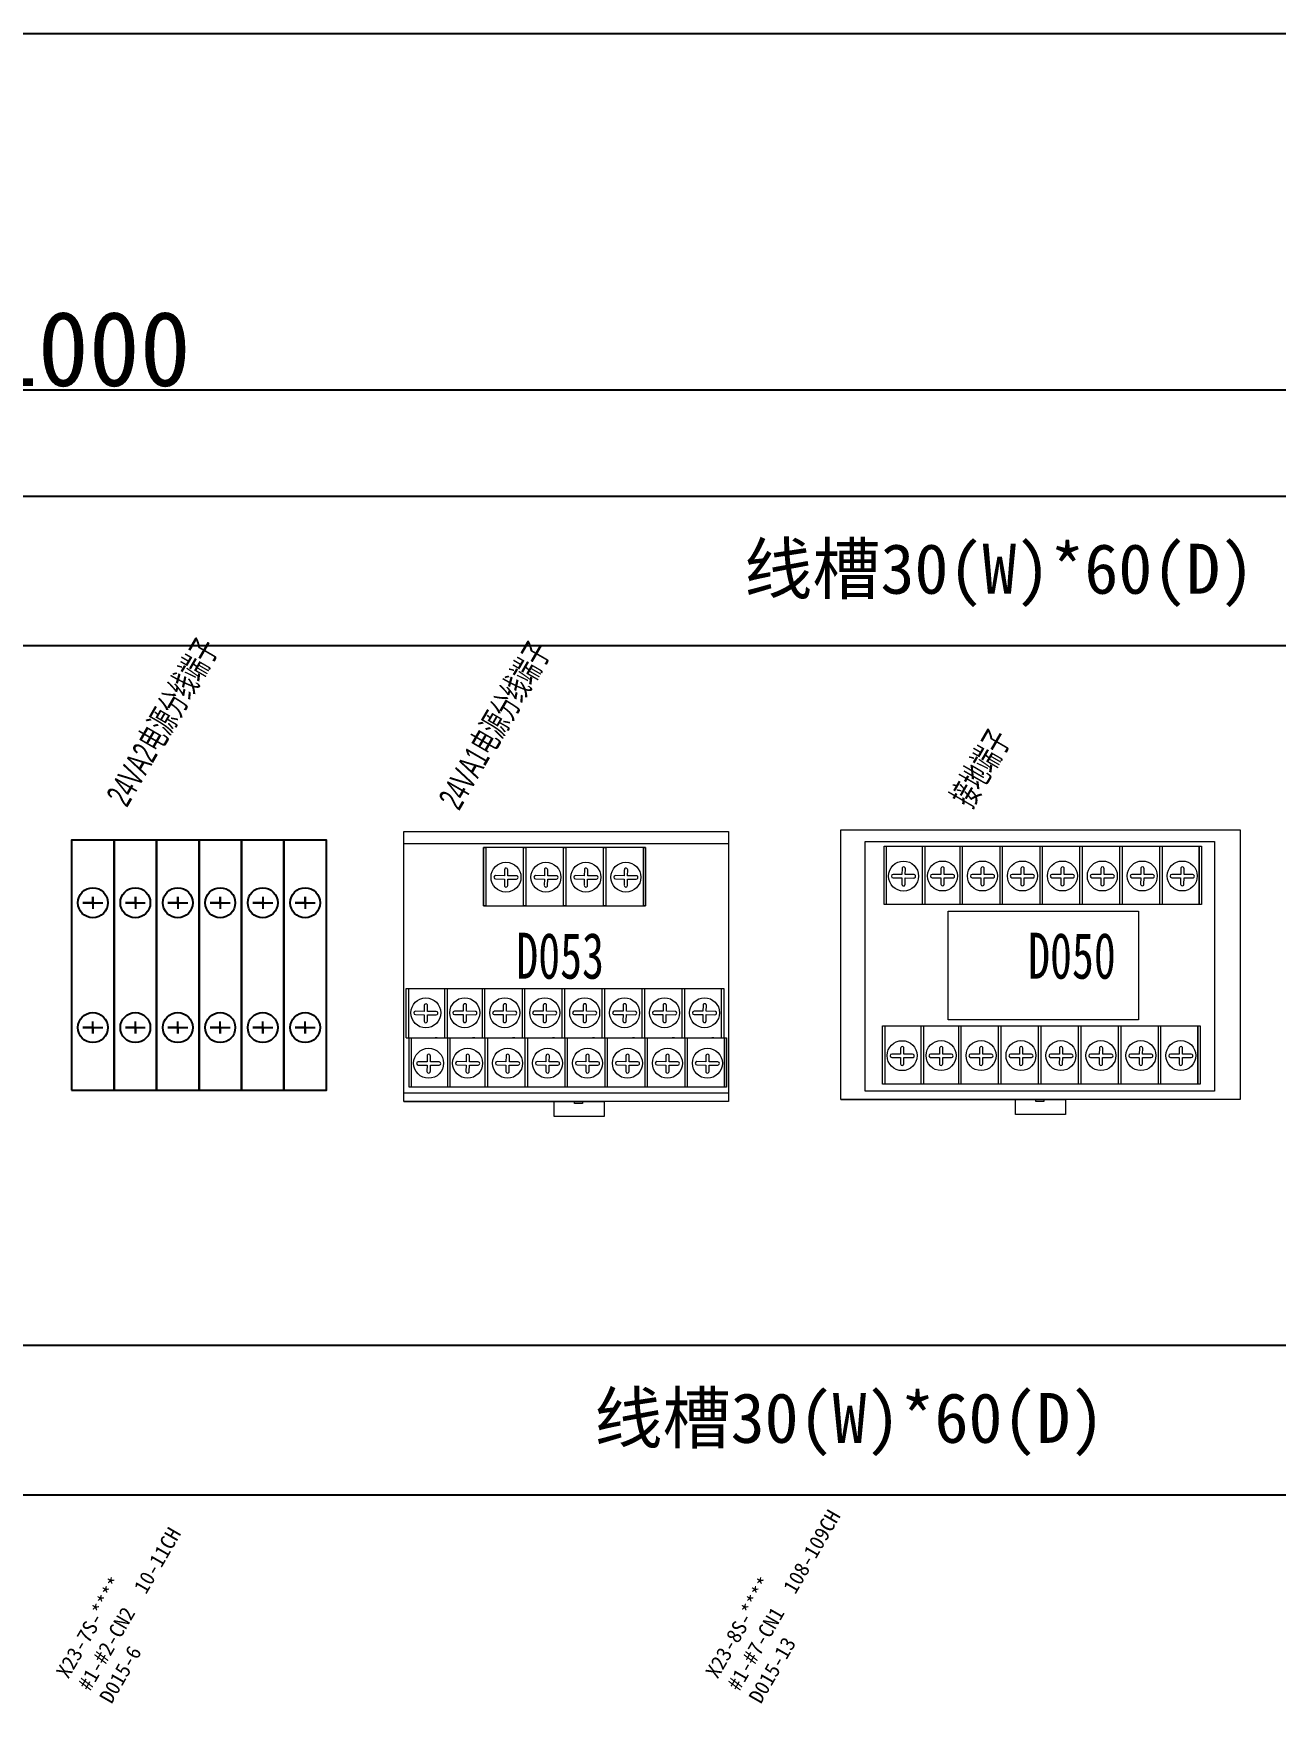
# Model space of a CAD drawing. Header units: millimetres. Extents: x 336 to 12810, y -1577 to 4105.
# Drawn here: x 9755.1 to 10003.7, y 1613.6 to 1948.2 of the extents above; entities that cross this region are included whole.
import ezdxf

# ---------------------------------------------------------------- set-up
doc = ezdxf.new("R2010")
doc.units = ezdxf.units.MM
doc.layers.add('TEXT', color=2, linetype='Continuous')
doc.styles.add('ST', font='', dxfattribs={"width": 0.8, "height": 300})
doc.styles.get("Standard").update_dxf_attribs({"font": ''})
doc.styles.add('样式 8', font='arial.ttf', dxfattribs={"width": 0.6, "height": 2.5})
doc.styles.get('ST').set_extended_font_data('SimSun')
doc.styles.get('Standard').set_extended_font_data('SimSun')
doc.dimstyles.new('ISO-25', dxfattribs={"dimtxt": 2.5, "dimasz": 2.5, "dimexe": 1.25, "dimexo": 0.625, "dimtad": 1, "dimtxsty": 'Standard', "dimcen": 2.5, "dimadec": 0, "dimazin": 0, "dimtfac": 1, "dimtmove": 0, "dimatfit": 3, "dimfxl": 1, "dimarcsym": 0})

# ---------------------------------------------------------------- blocks, each defined once
blk = doc.blocks.new('*D894')
at = {"color": 0, "lineweight": -2}
for p, q in [((9266.14, 1856.17), (9266.14, 1878.07)), ((10266.14, 1856.17), (10266.14, 1878.07)), ((9268.64, 1876.82), (10263.64, 1876.82))]:
    blk.add_line(p, q, dxfattribs=at)
at = {"color": 0}
for points in [[(9268.64, 1877.23), (9268.64, 1876.4), (9266.14, 1876.82)], [(10263.64, 1876.4), (10263.64, 1877.23), (10266.14, 1876.82)]]:
    blk.add_solid(points, dxfattribs=at)
at = {"layer": 'Defpoints', "color": 0}
for p in [(10266.14, 1876.82), (9266.14, 1855.54), (10266.14, 1855.54)]:
    blk.add_point(p, dxfattribs=at)
at = {"color": 0, "insert": (9766.14, 1884.94), "char_height": 2.5, "attachment_point": 5}
blk.add_mtext('{\\H6x;1000}', dxfattribs=at)

msp = doc.modelspace()

# ---------------------------------------------------------------- linework, layer by layer
for p, q in [((10236.141, 1825.542), (9296.141, 1825.542)), ((9766.96, 1775.308), (9766.96, 1772.908)), ((9766.96, 1774.108), (9766.96, 1775.308)), ((9775.46, 1775.308), (9775.46, 1772.908)), ((9775.46, 1774.108), (9775.46, 1775.308)), ((9783.96, 1775.308), (9783.96, 1772.908)), ((9783.96, 1774.108), (9783.96, 1775.308)), ((9792.46, 1775.308), (9792.46, 1772.908)), ((9792.46, 1774.108), (9792.46, 1775.308)), ((9800.96, 1775.308), (9800.96, 1772.908)), ((9809.46, 1775.308), (9809.46, 1772.908)), ((9809.46, 1774.108), (9809.46, 1775.308)), ((9296.141, 1685.542), (10236.141, 1685.542)), ((9296.141, 1655.542), (10236.141, 1655.542))]:
    msp.add_line(p, q)
at = {"color": 0}
for p, q in [((9764.96, 1774.108), (9768.96, 1774.108)), ((9766.96, 1774.108), (9764.96, 1774.108)), ((9773.46, 1774.108), (9777.46, 1774.108)), ((9775.46, 1774.108), (9773.46, 1774.108)), ((9781.96, 1774.108), (9785.96, 1774.108)), ((9783.96, 1774.108), (9781.96, 1774.108)), ((9790.46, 1774.108), (9794.46, 1774.108)), ((9792.46, 1774.108), (9790.46, 1774.108)), ((9798.96, 1774.108), (9802.96, 1774.108)), ((9800.96, 1774.108), (9798.96, 1774.108)), ((9807.46, 1774.108), (9811.46, 1774.108)), ((9809.46, 1774.108), (9807.46, 1774.108)), ((9766.96, 1747.907), (9766.96, 1750.307)), ((9775.46, 1747.907), (9775.46, 1750.307)), ((9783.96, 1747.907), (9783.96, 1750.307)), ((9792.46, 1747.907), (9792.46, 1750.307)), ((9800.96, 1747.907), (9800.96, 1750.307)), ((9809.46, 1747.907), (9809.46, 1750.307)), ((9766.96, 1749.107), (9764.96, 1749.107)), ((9764.96, 1749.107), (9768.96, 1749.107)), ((9766.96, 1749.107), (9766.96, 1747.907)), ((9773.46, 1749.107), (9777.46, 1749.107)), ((9775.46, 1749.107), (9773.46, 1749.107)), ((9775.46, 1749.107), (9775.46, 1747.907)), ((9781.96, 1749.107), (9785.96, 1749.107)), ((9783.96, 1749.107), (9781.96, 1749.107)), ((9783.96, 1749.107), (9783.96, 1747.907)), ((9790.46, 1749.107), (9794.46, 1749.107)), ((9792.46, 1749.107), (9790.46, 1749.107)), ((9792.46, 1749.107), (9792.46, 1747.907)), ((9798.96, 1749.107), (9802.96, 1749.107)), ((9800.96, 1749.107), (9798.96, 1749.107)), ((9800.96, 1749.107), (9800.96, 1747.907)), ((9807.46, 1749.107), (9811.46, 1749.107)), ((9809.46, 1749.107), (9807.46, 1749.107)), ((9809.46, 1749.107), (9809.46, 1747.907))]:
    msp.add_line(p, q, dxfattribs=at)
at = {"lineweight": 0}
for p, q in [((9829.208, 1734.346), (9864.312, 1734.346)), ((9869.312, 1734.346), (9859.312, 1734.346)), ((9864.312, 1734.346), (9869.312, 1734.346)), ((9916.676, 1734.727), (9956.676, 1734.727)), ((9961.676, 1734.727), (9951.676, 1734.727)), ((9956.676, 1734.727), (9961.676, 1734.727))]:
    msp.add_line(p, q, dxfattribs=at)
at = {"color": 1}
msp.add_lwpolyline([(9163.416, 1948.152), (10343.039, 1948.152), (10343.039, 1252.413), (9163.416, 1252.413)], close=True, dxfattribs=at)
msp.add_lwpolyline([(9266.141, 1855.542), (10266.141, 1855.542), (10266.141, 1365.542), (9266.141, 1365.542)], close=True)
at = {"lineweight": 0}
for points in [[(9829.208, 1788.346), (9894.208, 1788.346), (9894.208, 1734.346), (9829.208, 1734.346)], [(9916.676, 1788.727), (9996.676, 1788.727), (9996.676, 1734.727), (9916.676, 1734.727)], [(9829.208, 1785.961), (9894.208, 1785.961), (9894.208, 1735.991), (9829.208, 1735.991)], [(9845.193, 1785.188), (9845.631, 1785.188), (9845.631, 1773.517), (9845.193, 1773.517)], [(9845.193, 1773.517), (9877.631, 1773.517), (9877.631, 1785.188), (9845.193, 1785.188)], [(9853.193, 1785.188), (9853.631, 1785.188), (9853.631, 1773.517), (9853.193, 1773.517)], [(9861.193, 1785.188), (9861.631, 1785.188), (9861.631, 1773.517), (9861.193, 1773.517)], [(9869.193, 1785.188), (9869.631, 1785.188), (9869.631, 1773.517), (9869.193, 1773.517)], [(9869.193, 1785.188), (9869.631, 1785.188), (9869.631, 1773.517), (9869.193, 1773.517)], [(9877.193, 1785.188), (9877.631, 1785.188), (9877.631, 1773.517), (9877.193, 1773.517)], [(9921.572, 1786.342), (9991.539, 1786.342), (9991.539, 1736.373), (9921.572, 1736.373)], [(9925.353, 1785.426), (9988.479, 1785.426), (9988.479, 1773.754), (9925.353, 1773.754)], [(9925.353, 1785.426), (9925.791, 1785.426), (9925.791, 1773.754), (9925.353, 1773.754)], [(9933.08, 1785.426), (9933.518, 1785.426), (9933.518, 1773.754), (9933.08, 1773.754)], [(9940.585, 1785.426), (9941.023, 1785.426), (9941.023, 1773.754), (9940.585, 1773.754)], [(9948.585, 1785.426), (9949.023, 1785.426), (9949.023, 1773.754), (9948.585, 1773.754)], [(9956.585, 1785.426), (9957.023, 1785.426), (9957.023, 1773.754), (9956.585, 1773.754)], [(9964.585, 1785.426), (9965.023, 1785.426), (9965.023, 1773.754), (9964.585, 1773.754)], [(9972.585, 1785.426), (9973.023, 1785.426), (9973.023, 1773.754), (9972.585, 1773.754)], [(9980.585, 1785.426), (9981.023, 1785.426), (9981.023, 1773.754), (9980.585, 1773.754)], [(9988.479, 1785.426), (9988.917, 1785.426), (9988.917, 1773.754), (9988.479, 1773.754)], [(9976.3, 1750.678), (9938.19, 1750.678), (9938.19, 1772.435), (9976.3, 1772.435)], [(9925.066, 1749.472), (9988.193, 1749.472), (9988.193, 1737.8), (9925.066, 1737.8)], [(9925.066, 1749.472), (9925.504, 1749.472), (9925.504, 1737.8), (9925.066, 1737.8)], [(9932.794, 1749.472), (9933.232, 1749.472), (9933.232, 1737.8), (9932.794, 1737.8)], [(9940.299, 1749.472), (9940.737, 1749.472), (9940.737, 1737.8), (9940.299, 1737.8)], [(9948.299, 1749.472), (9948.737, 1749.472), (9948.737, 1737.8), (9948.299, 1737.8)], [(9956.299, 1749.472), (9956.737, 1749.472), (9956.737, 1737.8), (9956.299, 1737.8)], [(9964.299, 1749.472), (9964.737, 1749.472), (9964.737, 1737.8), (9964.299, 1737.8)], [(9972.299, 1749.472), (9972.737, 1749.472), (9972.737, 1737.8), (9972.299, 1737.8)], [(9980.299, 1749.472), (9980.737, 1749.472), (9980.737, 1737.8), (9980.299, 1737.8)], [(9988.193, 1749.472), (9988.631, 1749.472), (9988.631, 1737.8), (9988.193, 1737.8)], [(9859.312, 1734.346), (9869.312, 1734.346), (9869.312, 1731.346), (9859.312, 1731.346)], [(9863.399, 1734.346), (9865.014, 1734.346), (9865.014, 1733.911), (9863.399, 1733.911)], [(9864.312, 1734.346), (9866.021, 1734.346), (9866.021, 1734.346), (9864.312, 1734.346)], [(9951.676, 1734.727), (9961.676, 1734.727), (9961.676, 1731.727), (9951.676, 1731.727)], [(9955.764, 1734.727), (9957.378, 1734.727), (9957.378, 1734.293), (9955.764, 1734.293)], [(9956.676, 1734.727), (9958.386, 1734.727), (9958.386, 1734.727), (9956.676, 1734.727)]]:
    msp.add_lwpolyline(points, close=True, dxfattribs=at)
at = {"linetype": 'Continuous'}
for points in [[(9762.71, 1736.607), (9771.21, 1736.607), (9771.21, 1786.608), (9762.71, 1786.608)], [(9771.21, 1736.607), (9779.71, 1736.607), (9779.71, 1786.608), (9771.21, 1786.608)], [(9779.71, 1736.607), (9788.21, 1736.607), (9788.21, 1786.608), (9779.71, 1786.608)], [(9788.21, 1736.607), (9796.71, 1736.607), (9796.71, 1786.608), (9788.21, 1786.608)], [(9796.71, 1736.607), (9805.21, 1736.607), (9805.21, 1786.608), (9796.71, 1786.608)], [(9805.21, 1736.607), (9813.71, 1736.607), (9813.71, 1786.608), (9805.21, 1786.608)]]:
    msp.add_lwpolyline(points, close=True, dxfattribs=at)
at = {"lineweight": 0}
for points in [[(9849.364, 1780.713), (9849.36, 1780.713), (9849.351, 1779.528)], [(9850.023, 1779.524), (9850.032, 1780.708)], [(9857.364, 1780.713), (9857.36, 1780.713), (9857.351, 1779.528)], [(9858.023, 1779.524), (9858.032, 1780.708)], [(9865.364, 1780.713), (9865.36, 1780.713), (9865.351, 1779.528)], [(9866.023, 1779.524), (9866.032, 1780.708)], [(9873.364, 1780.713), (9873.36, 1780.713), (9873.351, 1779.528)], [(9874.023, 1779.524), (9874.032, 1780.708)], [(9928.956, 1780.936), (9928.952, 1780.936), (9928.943, 1779.75)], [(9929.615, 1779.746), (9929.624, 1780.93)], [(9936.757, 1780.951), (9936.753, 1780.951), (9936.744, 1779.766)], [(9937.416, 1779.762), (9937.425, 1780.946)], [(9944.757, 1780.951), (9944.753, 1780.951), (9944.744, 1779.766)], [(9945.416, 1779.762), (9945.425, 1780.946)], [(9952.757, 1780.951), (9952.753, 1780.951), (9952.744, 1779.766)], [(9953.416, 1779.762), (9953.425, 1780.946)], [(9960.757, 1780.951), (9960.753, 1780.951), (9960.744, 1779.766)], [(9961.416, 1779.762), (9961.425, 1780.946)], [(9968.757, 1780.951), (9968.753, 1780.951), (9968.744, 1779.766)], [(9969.416, 1779.762), (9969.425, 1780.946)], [(9976.757, 1780.951), (9976.753, 1780.951), (9976.744, 1779.766)], [(9977.416, 1779.762), (9977.425, 1780.946)], [(9984.757, 1780.951), (9984.753, 1780.951), (9984.744, 1779.766)], [(9985.416, 1779.762), (9985.425, 1780.946)], [(9847.578, 1778.872), (9849.346, 1778.859)], [(9849.351, 1779.528), (9847.583, 1779.54)], [(9849.346, 1778.859), (9849.337, 1777.596)], [(9850.004, 1777.591), (9850.008, 1777.591), (9850.018, 1778.854)], [(9850.018, 1778.854), (9851.758, 1778.84), (9851.758, 1778.844)], [(9851.763, 1779.512), (9850.023, 1779.524)], [(9855.578, 1778.872), (9857.346, 1778.859)], [(9857.351, 1779.528), (9855.583, 1779.54)], [(9857.346, 1778.859), (9857.337, 1777.596)], [(9858.004, 1777.591), (9858.008, 1777.591), (9858.018, 1778.854)], [(9858.018, 1778.854), (9859.758, 1778.84), (9859.758, 1778.844)], [(9859.763, 1779.512), (9858.023, 1779.524)], [(9863.578, 1778.872), (9865.346, 1778.859)], [(9865.351, 1779.528), (9863.583, 1779.54)], [(9865.346, 1778.859), (9865.337, 1777.596)], [(9866.004, 1777.591), (9866.008, 1777.591), (9866.018, 1778.854)], [(9866.018, 1778.854), (9867.758, 1778.84), (9867.758, 1778.844)], [(9867.763, 1779.512), (9866.023, 1779.524)], [(9871.578, 1778.872), (9873.346, 1778.859)], [(9873.351, 1779.528), (9871.583, 1779.54)], [(9873.346, 1778.859), (9873.337, 1777.596)], [(9874.004, 1777.591), (9874.008, 1777.591), (9874.018, 1778.854)], [(9874.018, 1778.854), (9875.758, 1778.84), (9875.758, 1778.844)], [(9875.763, 1779.512), (9874.023, 1779.524)], [(9927.17, 1779.094), (9928.938, 1779.081)], [(9928.943, 1779.75), (9927.175, 1779.762)], [(9928.938, 1779.081), (9928.929, 1777.818)], [(9929.596, 1777.813), (9929.6, 1777.813), (9929.61, 1779.076)], [(9929.61, 1779.076), (9931.35, 1779.063), (9931.351, 1779.066)], [(9931.356, 1779.734), (9929.615, 1779.746)], [(9934.97, 1779.11), (9936.739, 1779.097)], [(9936.744, 1779.766), (9934.976, 1779.778)], [(9936.739, 1779.097), (9936.729, 1777.834)], [(9937.397, 1777.829), (9937.401, 1777.829), (9937.411, 1779.091)], [(9937.411, 1779.091), (9939.151, 1779.078), (9939.151, 1779.082)], [(9939.156, 1779.75), (9937.416, 1779.762)], [(9942.97, 1779.11), (9944.739, 1779.097)], [(9944.744, 1779.766), (9942.976, 1779.778)], [(9944.739, 1779.097), (9944.729, 1777.834)], [(9945.397, 1777.829), (9945.401, 1777.829), (9945.411, 1779.091)], [(9945.411, 1779.091), (9947.151, 1779.078), (9947.151, 1779.082)], [(9947.156, 1779.75), (9945.416, 1779.762)], [(9950.97, 1779.11), (9952.739, 1779.097)], [(9952.744, 1779.766), (9950.976, 1779.778)], [(9952.739, 1779.097), (9952.729, 1777.834)], [(9953.397, 1777.829), (9953.401, 1777.829), (9953.411, 1779.091)], [(9953.411, 1779.091), (9955.151, 1779.078), (9955.151, 1779.082)], [(9955.156, 1779.75), (9953.416, 1779.762)], [(9958.97, 1779.11), (9960.739, 1779.097)], [(9960.744, 1779.766), (9958.976, 1779.778)], [(9960.739, 1779.097), (9960.729, 1777.834)], [(9961.397, 1777.829), (9961.401, 1777.829), (9961.411, 1779.091)], [(9961.411, 1779.091), (9963.151, 1779.078), (9963.151, 1779.082)], [(9963.156, 1779.75), (9961.416, 1779.762)], [(9966.97, 1779.11), (9968.739, 1779.097)], [(9968.744, 1779.766), (9966.976, 1779.778)], [(9968.739, 1779.097), (9968.729, 1777.834)], [(9969.397, 1777.829), (9969.401, 1777.829), (9969.411, 1779.091)], [(9969.411, 1779.091), (9971.151, 1779.078), (9971.151, 1779.082)], [(9971.156, 1779.75), (9969.416, 1779.762)], [(9974.97, 1779.11), (9976.739, 1779.097)], [(9976.744, 1779.766), (9974.976, 1779.778)], [(9976.739, 1779.097), (9976.729, 1777.834)], [(9977.397, 1777.829), (9977.401, 1777.829), (9977.411, 1779.091)], [(9977.411, 1779.091), (9979.151, 1779.078), (9979.151, 1779.082)], [(9979.156, 1779.75), (9977.416, 1779.762)], [(9982.97, 1779.11), (9984.739, 1779.097)], [(9984.744, 1779.766), (9982.976, 1779.778)], [(9984.739, 1779.097), (9984.729, 1777.834)], [(9985.397, 1777.829), (9985.401, 1777.829), (9985.411, 1779.091)], [(9985.411, 1779.091), (9987.151, 1779.078), (9987.151, 1779.082)], [(9987.156, 1779.75), (9985.416, 1779.762)], [(9829.71, 1756.92), (9893.275, 1756.92)], [(9829.71, 1747.067), (9829.71, 1756.92), (9830.148, 1756.92), (9830.148, 1747.067)], [(9837.438, 1747.067), (9837.438, 1756.92), (9837.876, 1756.92), (9837.876, 1747.067)], [(9844.943, 1747.067), (9844.943, 1756.92), (9845.381, 1756.92), (9845.381, 1747.067)], [(9852.943, 1747.067), (9852.943, 1756.92), (9853.381, 1756.92), (9853.381, 1747.067)], [(9860.943, 1747.067), (9860.943, 1756.92), (9861.381, 1756.92), (9861.381, 1747.067)], [(9868.943, 1747.067), (9868.943, 1756.92), (9869.381, 1756.92), (9869.381, 1747.067)], [(9876.943, 1747.067), (9876.943, 1756.92), (9877.381, 1756.92), (9877.381, 1747.067)], [(9884.943, 1747.067), (9884.943, 1756.92), (9885.381, 1756.92), (9885.381, 1747.067)], [(9892.837, 1747.067), (9892.837, 1756.92), (9893.275, 1756.92), (9893.275, 1747.067)], [(9833.314, 1753.548), (9833.31, 1753.548), (9833.301, 1752.363)], [(9833.973, 1752.358), (9833.982, 1753.543)], [(9841.115, 1753.564), (9841.111, 1753.564), (9841.102, 1752.378)], [(9841.773, 1752.374), (9841.782, 1753.558)], [(9849.115, 1753.564), (9849.111, 1753.564), (9849.102, 1752.378)], [(9849.773, 1752.374), (9849.782, 1753.558)], [(9857.115, 1753.564), (9857.111, 1753.564), (9857.102, 1752.378)], [(9857.773, 1752.374), (9857.782, 1753.558)], [(9865.115, 1753.564), (9865.111, 1753.564), (9865.102, 1752.378)], [(9865.773, 1752.374), (9865.782, 1753.558)], [(9873.115, 1753.564), (9873.111, 1753.564), (9873.102, 1752.378)], [(9873.773, 1752.374), (9873.782, 1753.558)], [(9881.115, 1753.564), (9881.111, 1753.564), (9881.102, 1752.378)], [(9881.773, 1752.374), (9881.782, 1753.558)], [(9889.115, 1753.564), (9889.111, 1753.564), (9889.102, 1752.378)], [(9889.773, 1752.374), (9889.782, 1753.558)], [(9831.527, 1751.707), (9833.296, 1751.693)], [(9833.301, 1752.363), (9831.532, 1752.375)], [(9833.296, 1751.693), (9833.286, 1750.43)], [(9833.954, 1750.425), (9833.958, 1750.425), (9833.968, 1751.688)], [(9833.968, 1751.688), (9835.708, 1751.675), (9835.708, 1751.679)], [(9835.713, 1752.347), (9833.973, 1752.358)], [(9839.328, 1751.722), (9841.096, 1751.709)], [(9841.102, 1752.378), (9839.333, 1752.39)], [(9841.096, 1751.709), (9841.087, 1750.446)], [(9841.755, 1750.441), (9841.759, 1750.441), (9841.768, 1751.704)], [(9841.768, 1751.704), (9843.509, 1751.691), (9843.509, 1751.695)], [(9843.514, 1752.362), (9841.773, 1752.374)], [(9847.328, 1751.722), (9849.096, 1751.709)], [(9849.102, 1752.378), (9847.333, 1752.39)], [(9849.096, 1751.709), (9849.087, 1750.446)], [(9849.755, 1750.441), (9849.759, 1750.441), (9849.768, 1751.704)], [(9849.768, 1751.704), (9851.509, 1751.691), (9851.509, 1751.695)], [(9851.514, 1752.362), (9849.773, 1752.374)], [(9855.328, 1751.722), (9857.096, 1751.709)], [(9857.102, 1752.378), (9855.333, 1752.39)], [(9857.096, 1751.709), (9857.087, 1750.446)], [(9857.755, 1750.441), (9857.759, 1750.441), (9857.768, 1751.704)], [(9857.768, 1751.704), (9859.509, 1751.691), (9859.509, 1751.695)], [(9859.514, 1752.362), (9857.773, 1752.374)], [(9863.328, 1751.722), (9865.096, 1751.709)], [(9865.102, 1752.378), (9863.333, 1752.39)], [(9865.096, 1751.709), (9865.087, 1750.446)], [(9865.755, 1750.441), (9865.759, 1750.441), (9865.768, 1751.704)], [(9865.768, 1751.704), (9867.509, 1751.691), (9867.509, 1751.695)], [(9867.514, 1752.362), (9865.773, 1752.374)], [(9871.328, 1751.722), (9873.096, 1751.709)], [(9873.102, 1752.378), (9871.333, 1752.39)], [(9873.096, 1751.709), (9873.087, 1750.446)], [(9873.755, 1750.441), (9873.759, 1750.441), (9873.768, 1751.704)], [(9873.768, 1751.704), (9875.509, 1751.691), (9875.509, 1751.695)], [(9875.514, 1752.362), (9873.773, 1752.374)], [(9879.328, 1751.722), (9881.096, 1751.709)], [(9881.102, 1752.378), (9879.333, 1752.39)], [(9881.096, 1751.709), (9881.087, 1750.446)], [(9881.755, 1750.441), (9881.759, 1750.441), (9881.768, 1751.704)], [(9881.768, 1751.704), (9883.509, 1751.691), (9883.509, 1751.695)], [(9883.514, 1752.362), (9881.773, 1752.374)], [(9887.328, 1751.722), (9889.096, 1751.709)], [(9889.102, 1752.378), (9887.333, 1752.39)], [(9889.096, 1751.709), (9889.087, 1750.446)], [(9889.755, 1750.441), (9889.759, 1750.441), (9889.768, 1751.704)], [(9889.768, 1751.704), (9891.509, 1751.691), (9891.509, 1751.695)], [(9891.514, 1752.362), (9889.773, 1752.374)], [(9829.71, 1747.067), (9893.839, 1747.067)], [(9893.401, 1747.067), (9893.401, 1737.214), (9830.275, 1737.214), (9830.275, 1747.067)], [(9830.713, 1747.067), (9830.713, 1737.214), (9830.275, 1737.214), (9830.275, 1747.067)], [(9830.275, 1747.067), (9830.713, 1747.067)], [(9835.901, 1747.067), (9835.463, 1747.067)], [(9838.44, 1747.067), (9838.44, 1737.214), (9838.002, 1737.214), (9838.002, 1747.067)], [(9838.002, 1747.067), (9838.44, 1747.067)], [(9843.407, 1747.067), (9842.968, 1747.067)], [(9845.945, 1747.067), (9845.945, 1737.214), (9845.507, 1737.214), (9845.507, 1747.067)], [(9845.507, 1747.067), (9845.945, 1747.067)], [(9851.407, 1747.067), (9850.968, 1747.067)], [(9853.945, 1747.067), (9853.945, 1737.214), (9853.507, 1737.214), (9853.507, 1747.067)], [(9853.507, 1747.067), (9853.945, 1747.067)], [(9859.407, 1747.067), (9858.968, 1747.067)], [(9861.945, 1747.067), (9861.945, 1737.214), (9861.507, 1737.214), (9861.507, 1747.067)], [(9861.507, 1747.067), (9861.945, 1747.067)], [(9867.407, 1747.067), (9866.968, 1747.067)], [(9869.945, 1747.067), (9869.945, 1737.214), (9869.507, 1737.214), (9869.507, 1747.067)], [(9869.507, 1747.067), (9869.945, 1747.067)], [(9875.407, 1747.067), (9874.968, 1747.067)], [(9877.945, 1747.067), (9877.945, 1737.214), (9877.507, 1737.214), (9877.507, 1747.067)], [(9877.507, 1747.067), (9877.945, 1747.067)], [(9883.407, 1747.067), (9882.968, 1747.067)], [(9885.945, 1747.067), (9885.945, 1737.214), (9885.507, 1737.214), (9885.507, 1747.067)], [(9885.507, 1747.067), (9885.945, 1747.067)], [(9891.301, 1747.067), (9890.862, 1747.067)], [(9893.839, 1747.067), (9893.839, 1737.214), (9893.401, 1737.214), (9893.401, 1747.067)], [(9833.878, 1743.456), (9833.874, 1743.456), (9833.865, 1742.271)], [(9834.537, 1742.266), (9834.546, 1743.451)], [(9841.679, 1743.472), (9841.675, 1743.472), (9841.666, 1742.287)], [(9842.338, 1742.282), (9842.347, 1743.467)], [(9849.679, 1743.472), (9849.675, 1743.472), (9849.666, 1742.287)], [(9850.338, 1742.282), (9850.347, 1743.467)], [(9857.679, 1743.472), (9857.675, 1743.472), (9857.666, 1742.287)], [(9858.338, 1742.282), (9858.347, 1743.467)], [(9865.679, 1743.472), (9865.675, 1743.472), (9865.666, 1742.287)], [(9866.338, 1742.282), (9866.347, 1743.467)], [(9873.679, 1743.472), (9873.675, 1743.472), (9873.666, 1742.287)], [(9874.338, 1742.282), (9874.347, 1743.467)], [(9881.679, 1743.472), (9881.675, 1743.472), (9881.666, 1742.287)], [(9882.338, 1742.282), (9882.347, 1743.467)], [(9889.679, 1743.472), (9889.675, 1743.472), (9889.666, 1742.287)], [(9890.338, 1742.282), (9890.347, 1743.467)], [(9926.883, 1743.14), (9928.652, 1743.127)], [(9928.657, 1743.796), (9926.889, 1743.808)], [(9928.67, 1744.981), (9928.666, 1744.981), (9928.657, 1743.796)], [(9929.329, 1743.792), (9929.338, 1744.976)], [(9931.069, 1743.78), (9929.329, 1743.792)], [(9934.684, 1743.156), (9936.453, 1743.142)], [(9936.458, 1743.812), (9934.689, 1743.824)], [(9936.453, 1743.142), (9936.443, 1741.88)], [(9936.471, 1744.997), (9936.467, 1744.997), (9936.458, 1743.812)], [(9937.111, 1741.874), (9937.115, 1741.874), (9937.124, 1743.137)], [(9937.124, 1743.137), (9938.865, 1743.124), (9938.865, 1743.128)], [(9937.129, 1743.807), (9937.138, 1744.992)], [(9938.87, 1743.796), (9937.129, 1743.807)], [(9942.684, 1743.156), (9944.453, 1743.142)], [(9944.458, 1743.812), (9942.689, 1743.824)], [(9944.453, 1743.142), (9944.443, 1741.88)], [(9944.471, 1744.997), (9944.467, 1744.997), (9944.458, 1743.812)], [(9945.111, 1741.874), (9945.115, 1741.874), (9945.124, 1743.137)], [(9945.124, 1743.137), (9946.865, 1743.124), (9946.865, 1743.128)], [(9945.129, 1743.807), (9945.138, 1744.992)], [(9946.87, 1743.796), (9945.129, 1743.807)], [(9950.684, 1743.156), (9952.453, 1743.142)], [(9952.458, 1743.812), (9950.689, 1743.824)], [(9952.453, 1743.142), (9952.443, 1741.88)], [(9952.471, 1744.997), (9952.467, 1744.997), (9952.458, 1743.812)], [(9953.111, 1741.874), (9953.115, 1741.874), (9953.124, 1743.137)], [(9953.124, 1743.137), (9954.865, 1743.124), (9954.865, 1743.128)], [(9953.129, 1743.807), (9953.138, 1744.992)], [(9954.87, 1743.796), (9953.129, 1743.807)], [(9958.684, 1743.156), (9960.453, 1743.142)], [(9960.458, 1743.812), (9958.689, 1743.824)], [(9960.453, 1743.142), (9960.443, 1741.88)], [(9960.471, 1744.997), (9960.467, 1744.997), (9960.458, 1743.812)], [(9961.111, 1741.874), (9961.115, 1741.874), (9961.124, 1743.137)], [(9961.124, 1743.137), (9962.865, 1743.124), (9962.865, 1743.128)], [(9961.129, 1743.807), (9961.138, 1744.992)], [(9962.87, 1743.796), (9961.129, 1743.807)], [(9966.684, 1743.156), (9968.453, 1743.142)], [(9968.458, 1743.812), (9966.689, 1743.824)], [(9968.453, 1743.142), (9968.443, 1741.88)], [(9968.471, 1744.997), (9968.467, 1744.997), (9968.458, 1743.812)], [(9969.111, 1741.874), (9969.115, 1741.874), (9969.124, 1743.137)], [(9969.124, 1743.137), (9970.865, 1743.124), (9970.865, 1743.128)], [(9969.129, 1743.807), (9969.138, 1744.992)], [(9970.87, 1743.796), (9969.129, 1743.807)], [(9974.684, 1743.156), (9976.453, 1743.142)], [(9976.458, 1743.812), (9974.689, 1743.824)], [(9976.453, 1743.142), (9976.443, 1741.88)], [(9976.471, 1744.997), (9976.467, 1744.997), (9976.458, 1743.812)], [(9977.111, 1741.874), (9977.115, 1741.874), (9977.124, 1743.137)], [(9977.124, 1743.137), (9978.865, 1743.124), (9978.865, 1743.128)], [(9977.129, 1743.807), (9977.138, 1744.992)], [(9978.87, 1743.796), (9977.129, 1743.807)], [(9982.684, 1743.156), (9984.453, 1743.142)], [(9984.458, 1743.812), (9982.689, 1743.824)], [(9984.453, 1743.142), (9984.443, 1741.88)], [(9984.471, 1744.997), (9984.467, 1744.997), (9984.458, 1743.812)], [(9985.111, 1741.874), (9985.115, 1741.874), (9985.124, 1743.137)], [(9985.124, 1743.137), (9986.865, 1743.124), (9986.865, 1743.128)], [(9985.129, 1743.807), (9985.138, 1744.992)], [(9986.87, 1743.796), (9985.129, 1743.807)], [(9832.092, 1741.615), (9833.86, 1741.602)], [(9833.865, 1742.271), (9832.097, 1742.283)], [(9833.86, 1741.602), (9833.851, 1740.339)], [(9834.518, 1740.334), (9834.522, 1740.334), (9834.532, 1741.596)], [(9834.532, 1741.596), (9836.272, 1741.583), (9836.272, 1741.587)], [(9836.278, 1742.255), (9834.537, 1742.266)], [(9839.892, 1741.631), (9841.661, 1741.617)], [(9841.666, 1742.287), (9839.897, 1742.298)], [(9841.661, 1741.617), (9841.651, 1740.354)], [(9842.319, 1740.349), (9842.323, 1740.349), (9842.333, 1741.612)], [(9842.333, 1741.612), (9844.073, 1741.599), (9844.073, 1741.603)], [(9844.078, 1742.271), (9842.338, 1742.282)], [(9847.892, 1741.631), (9849.661, 1741.617)], [(9849.666, 1742.287), (9847.897, 1742.298)], [(9849.661, 1741.617), (9849.651, 1740.354)], [(9850.319, 1740.349), (9850.323, 1740.349), (9850.333, 1741.612)], [(9850.333, 1741.612), (9852.073, 1741.599), (9852.073, 1741.603)], [(9852.078, 1742.271), (9850.338, 1742.282)], [(9855.892, 1741.631), (9857.661, 1741.617)], [(9857.666, 1742.287), (9855.897, 1742.298)], [(9857.661, 1741.617), (9857.651, 1740.354)], [(9858.319, 1740.349), (9858.323, 1740.349), (9858.333, 1741.612)], [(9858.333, 1741.612), (9860.073, 1741.599), (9860.073, 1741.603)], [(9860.078, 1742.271), (9858.338, 1742.282)], [(9863.892, 1741.631), (9865.661, 1741.617)], [(9865.666, 1742.287), (9863.897, 1742.298)], [(9865.661, 1741.617), (9865.651, 1740.354)], [(9866.319, 1740.349), (9866.323, 1740.349), (9866.333, 1741.612)], [(9866.333, 1741.612), (9868.073, 1741.599), (9868.073, 1741.603)], [(9868.078, 1742.271), (9866.338, 1742.282)], [(9871.892, 1741.631), (9873.661, 1741.617)], [(9873.666, 1742.287), (9871.897, 1742.298)], [(9873.661, 1741.617), (9873.651, 1740.354)], [(9874.319, 1740.349), (9874.323, 1740.349), (9874.333, 1741.612)], [(9874.333, 1741.612), (9876.073, 1741.599), (9876.073, 1741.603)], [(9876.078, 1742.271), (9874.338, 1742.282)], [(9879.892, 1741.631), (9881.661, 1741.617)], [(9881.666, 1742.287), (9879.897, 1742.298)], [(9881.661, 1741.617), (9881.651, 1740.354)], [(9882.319, 1740.349), (9882.323, 1740.349), (9882.333, 1741.612)], [(9882.333, 1741.612), (9884.073, 1741.599), (9884.073, 1741.603)], [(9884.078, 1742.271), (9882.338, 1742.282)], [(9887.892, 1741.631), (9889.661, 1741.617)], [(9889.666, 1742.287), (9887.897, 1742.298)], [(9889.661, 1741.617), (9889.651, 1740.354)], [(9890.319, 1740.349), (9890.323, 1740.349), (9890.333, 1741.612)], [(9890.333, 1741.612), (9892.073, 1741.599), (9892.073, 1741.603)], [(9892.078, 1742.271), (9890.338, 1742.282)], [(9928.652, 1743.127), (9928.642, 1741.864)], [(9929.31, 1741.859), (9929.314, 1741.859), (9929.324, 1743.122)], [(9929.324, 1743.122), (9931.064, 1743.108), (9931.064, 1743.112)]]:
    msp.add_lwpolyline(points, dxfattribs=at)
for centre in [(9849.667, 1779.227), (9857.667, 1779.227), (9865.667, 1779.227), (9873.667, 1779.227), (9929.259, 1779.45), (9937.06, 1779.465), (9945.06, 1779.465), (9953.06, 1779.465), (9961.06, 1779.465), (9969.06, 1779.465), (9977.06, 1779.465), (9985.06, 1779.465), (9833.617, 1752.062), (9841.417, 1752.078), (9849.417, 1752.078), (9857.417, 1752.078), (9865.417, 1752.078), (9873.417, 1752.078), (9881.417, 1752.078), (9889.417, 1752.078), (9928.973, 1743.495), (9936.773, 1743.511), (9944.773, 1743.511), (9952.773, 1743.511), (9960.773, 1743.511), (9968.773, 1743.511), (9976.773, 1743.511), (9984.773, 1743.511), (9834.181, 1741.97), (9841.982, 1741.986), (9849.982, 1741.986), (9857.982, 1741.986), (9865.982, 1741.986), (9873.982, 1741.986), (9881.982, 1741.986), (9889.982, 1741.986)]:
    msp.add_circle(centre, 3, dxfattribs=at)
for centre in [(9766.96, 1774.108), (9775.46, 1774.108), (9783.96, 1774.108), (9792.46, 1774.108), (9800.96, 1774.108), (9809.46, 1774.108)]:
    msp.add_circle(centre, 3)
at = {"color": 0}
for centre in [(9766.96, 1749.107), (9775.46, 1749.107), (9783.96, 1749.107), (9792.46, 1749.107), (9800.96, 1749.107), (9809.46, 1749.107)]:
    msp.add_circle(centre, 3, dxfattribs=at)
at = {"lineweight": 0}
for centre, radius, start, end in [((9849.667, 1779.227), 1.5, 101.62647, 101.79811), ((9849.698, 1780.711), 0.334, 355.15261, 182.43139), ((9849.667, 1779.227), 1.5, 75.91869, 75.95753), ((9857.667, 1779.227), 1.5, 101.62647, 101.79811), ((9857.698, 1780.711), 0.334, 355.15261, 182.43139), ((9857.667, 1779.227), 1.5, 75.91869, 75.95753), ((9865.667, 1779.227), 1.5, 101.62647, 101.79811), ((9865.698, 1780.711), 0.334, 355.15261, 182.43139), ((9865.667, 1779.227), 1.5, 75.91869, 75.95753), ((9873.667, 1779.227), 1.5, 101.62647, 101.79811), ((9873.698, 1780.711), 0.334, 355.15261, 182.43139), ((9873.667, 1779.227), 1.5, 75.91869, 75.95753), ((9929.259, 1779.45), 1.5, 101.62647, 101.79811), ((9929.29, 1780.933), 0.334, 355.15261, 182.43139), ((9929.259, 1779.45), 1.5, 75.91869, 75.95753), ((9937.06, 1779.465), 1.5, 101.62647, 101.79811), ((9937.091, 1780.949), 0.334, 355.15261, 182.43139), ((9937.06, 1779.465), 1.5, 75.91869, 75.95753), ((9945.06, 1779.465), 1.5, 101.62647, 101.79811), ((9945.091, 1780.949), 0.334, 355.15261, 182.43139), ((9945.06, 1779.465), 1.5, 75.91869, 75.95753), ((9953.06, 1779.465), 1.5, 101.62647, 101.79811), ((9953.091, 1780.949), 0.334, 355.15261, 182.43139), ((9953.06, 1779.465), 1.5, 75.91869, 75.95753), ((9961.06, 1779.465), 1.5, 101.62647, 101.79811), ((9961.091, 1780.949), 0.334, 355.15261, 182.43139), ((9961.06, 1779.465), 1.5, 75.91869, 75.95753), ((9969.06, 1779.465), 1.5, 101.62647, 101.79811), ((9969.091, 1780.949), 0.334, 355.15261, 182.43139), ((9969.06, 1779.465), 1.5, 75.91869, 75.95753), ((9977.06, 1779.465), 1.5, 101.62647, 101.79811), ((9977.091, 1780.949), 0.334, 355.15261, 182.43139), ((9977.06, 1779.465), 1.5, 75.91869, 75.95753), ((9985.06, 1779.465), 1.5, 101.62647, 101.79811), ((9985.091, 1780.949), 0.334, 355.15261, 182.43139), ((9985.06, 1779.465), 1.5, 75.91869, 75.95753), ((9847.58, 1779.206), 0.334, 89.56238, 269.56238), ((9849.67, 1777.593), 0.334, 179.56238, 359.56238), ((9851.761, 1779.178), 0.334, 269.56238, 89.67132), ((9855.58, 1779.206), 0.334, 89.56238, 269.56238), ((9857.67, 1777.593), 0.334, 179.56238, 359.56238), ((9859.761, 1779.178), 0.334, 269.56238, 89.67132), ((9863.58, 1779.206), 0.334, 89.56238, 269.56238), ((9865.67, 1777.593), 0.334, 179.56238, 359.56238), ((9867.761, 1779.178), 0.334, 269.56238, 89.67132), ((9871.58, 1779.206), 0.334, 89.56238, 269.56238), ((9873.67, 1777.593), 0.334, 179.56238, 359.56238), ((9875.761, 1779.178), 0.334, 269.56238, 89.67132), ((9927.172, 1779.428), 0.334, 89.56238, 269.56238), ((9929.263, 1777.815), 0.334, 179.56238, 359.56238), ((9931.353, 1779.4), 0.334, 269.56238, 89.67132), ((9934.973, 1779.444), 0.334, 89.56238, 269.56238), ((9937.063, 1777.831), 0.334, 179.56238, 359.56238), ((9939.154, 1779.416), 0.334, 269.56238, 89.67132), ((9942.973, 1779.444), 0.334, 89.56238, 269.56238), ((9945.063, 1777.831), 0.334, 179.56238, 359.56238), ((9947.154, 1779.416), 0.334, 269.56238, 89.67132), ((9950.973, 1779.444), 0.334, 89.56238, 269.56238), ((9953.063, 1777.831), 0.334, 179.56238, 359.56238), ((9955.154, 1779.416), 0.334, 269.56238, 89.67132), ((9958.973, 1779.444), 0.334, 89.56238, 269.56238), ((9961.063, 1777.831), 0.334, 179.56238, 359.56238), ((9963.154, 1779.416), 0.334, 269.56238, 89.67132), ((9966.973, 1779.444), 0.334, 89.56238, 269.56238), ((9969.063, 1777.831), 0.334, 179.56238, 359.56238), ((9971.154, 1779.416), 0.334, 269.56238, 89.67132), ((9974.973, 1779.444), 0.334, 89.56238, 269.56238), ((9977.063, 1777.831), 0.334, 179.56238, 359.56238), ((9979.154, 1779.416), 0.334, 269.56238, 89.67132), ((9982.973, 1779.444), 0.334, 89.56238, 269.56238), ((9985.063, 1777.831), 0.334, 179.56238, 359.56238), ((9987.154, 1779.416), 0.334, 269.56238, 89.67132), ((9833.617, 1752.062), 1.5, 101.62647, 101.79811), ((9833.648, 1753.545), 0.334, 355.15261, 182.43139), ((9833.617, 1752.062), 1.5, 75.91869, 75.95753), ((9841.417, 1752.078), 1.5, 101.62647, 101.79811), ((9841.448, 1753.561), 0.334, 355.15261, 182.43139), ((9841.417, 1752.078), 1.5, 75.91869, 75.95753), ((9849.417, 1752.078), 1.5, 101.62647, 101.79811), ((9849.448, 1753.561), 0.334, 355.15261, 182.43139), ((9849.417, 1752.078), 1.5, 75.91869, 75.95753), ((9857.417, 1752.078), 1.5, 101.62647, 101.79811), ((9857.448, 1753.561), 0.334, 355.15261, 182.43139), ((9857.417, 1752.078), 1.5, 75.91869, 75.95753), ((9865.417, 1752.078), 1.5, 101.62647, 101.79811), ((9865.448, 1753.561), 0.334, 355.15261, 182.43139), ((9865.417, 1752.078), 1.5, 75.91869, 75.95753), ((9873.417, 1752.078), 1.5, 101.62647, 101.79811), ((9873.448, 1753.561), 0.334, 355.15261, 182.43139), ((9873.417, 1752.078), 1.5, 75.91869, 75.95753), ((9881.417, 1752.078), 1.5, 101.62647, 101.79811), ((9881.448, 1753.561), 0.334, 355.15261, 182.43139), ((9881.417, 1752.078), 1.5, 75.91869, 75.95753), ((9889.417, 1752.078), 1.5, 101.62647, 101.79811), ((9889.448, 1753.561), 0.334, 355.15261, 182.43139), ((9889.417, 1752.078), 1.5, 75.91869, 75.95753), ((9831.53, 1752.041), 0.334, 89.56238, 269.56238), ((9833.62, 1750.428), 0.334, 179.56238, 359.56238), ((9835.711, 1752.013), 0.334, 269.56238, 89.67132), ((9839.331, 1752.056), 0.334, 89.56238, 269.56238), ((9841.421, 1750.443), 0.334, 179.56238, 359.56238), ((9843.511, 1752.028), 0.334, 269.56238, 89.67132), ((9847.331, 1752.056), 0.334, 89.56238, 269.56238), ((9849.421, 1750.443), 0.334, 179.56238, 359.56238), ((9851.511, 1752.028), 0.334, 269.56238, 89.67132), ((9855.331, 1752.056), 0.334, 89.56238, 269.56238), ((9857.421, 1750.443), 0.334, 179.56238, 359.56238), ((9859.511, 1752.028), 0.334, 269.56238, 89.67132), ((9863.331, 1752.056), 0.334, 89.56238, 269.56238), ((9865.421, 1750.443), 0.334, 179.56238, 359.56238), ((9867.511, 1752.028), 0.334, 269.56238, 89.67132), ((9871.331, 1752.056), 0.334, 89.56238, 269.56238), ((9873.421, 1750.443), 0.334, 179.56238, 359.56238), ((9875.511, 1752.028), 0.334, 269.56238, 89.67132), ((9879.331, 1752.056), 0.334, 89.56238, 269.56238), ((9881.421, 1750.443), 0.334, 179.56238, 359.56238), ((9883.511, 1752.028), 0.334, 269.56238, 89.67132), ((9887.331, 1752.056), 0.334, 89.56238, 269.56238), ((9889.421, 1750.443), 0.334, 179.56238, 359.56238), ((9891.512, 1752.028), 0.334, 269.56238, 89.67132), ((9834.181, 1741.97), 1.5, 101.62647, 101.79811), ((9834.212, 1743.454), 0.334, 355.15261, 182.43139), ((9834.181, 1741.97), 1.5, 75.91869, 75.95753), ((9841.982, 1741.986), 1.5, 101.62647, 101.79811), ((9842.013, 1743.469), 0.334, 355.15261, 182.43139), ((9841.982, 1741.986), 1.5, 75.91869, 75.95753), ((9849.982, 1741.986), 1.5, 101.62647, 101.79811), ((9850.013, 1743.469), 0.334, 355.15261, 182.43139), ((9849.982, 1741.986), 1.5, 75.91869, 75.95753), ((9857.982, 1741.986), 1.5, 101.62647, 101.79811), ((9858.013, 1743.469), 0.334, 355.15261, 182.43139), ((9857.982, 1741.986), 1.5, 75.91869, 75.95753), ((9865.982, 1741.986), 1.5, 101.62647, 101.79811), ((9866.013, 1743.469), 0.334, 355.15261, 182.43139), ((9865.982, 1741.986), 1.5, 75.91869, 75.95753), ((9873.982, 1741.986), 1.5, 101.62647, 101.79811), ((9874.013, 1743.469), 0.334, 355.15261, 182.43139), ((9873.982, 1741.986), 1.5, 75.91869, 75.95753), ((9881.982, 1741.986), 1.5, 101.62647, 101.79811), ((9882.013, 1743.469), 0.334, 355.15261, 182.43139), ((9881.982, 1741.986), 1.5, 75.91869, 75.95753), ((9889.982, 1741.986), 1.5, 101.62647, 101.79811), ((9890.013, 1743.469), 0.334, 355.15261, 182.43139), ((9889.982, 1741.986), 1.5, 75.91869, 75.95753), ((9926.886, 1743.474), 0.334, 89.56238, 269.56238), ((9928.973, 1743.495), 1.5, 101.62647, 101.79811), ((9929.004, 1744.979), 0.334, 355.15261, 182.43139), ((9928.973, 1743.495), 1.5, 75.91869, 75.95753), ((9931.067, 1743.446), 0.334, 269.56238, 89.67132), ((9934.687, 1743.49), 0.334, 89.56238, 269.56238), ((9936.773, 1743.511), 1.5, 101.62647, 101.79811), ((9936.805, 1744.994), 0.334, 355.15261, 182.43139), ((9936.773, 1743.511), 1.5, 75.91869, 75.95753), ((9938.867, 1743.462), 0.334, 269.56238, 89.67132), ((9942.687, 1743.49), 0.334, 89.56238, 269.56238), ((9944.773, 1743.511), 1.5, 101.62647, 101.79811), ((9944.805, 1744.994), 0.334, 355.15261, 182.43139), ((9944.773, 1743.511), 1.5, 75.91869, 75.95753), ((9946.867, 1743.462), 0.334, 269.56238, 89.67132), ((9950.687, 1743.49), 0.334, 89.56238, 269.56238), ((9952.773, 1743.511), 1.5, 101.62647, 101.79811), ((9952.805, 1744.994), 0.334, 355.15261, 182.43139), ((9952.773, 1743.511), 1.5, 75.91869, 75.95753), ((9954.867, 1743.462), 0.334, 269.56238, 89.67132), ((9958.687, 1743.49), 0.334, 89.56238, 269.56238), ((9960.773, 1743.511), 1.5, 101.62647, 101.79811), ((9960.805, 1744.994), 0.334, 355.15261, 182.43139), ((9960.773, 1743.511), 1.5, 75.91869, 75.95753), ((9962.867, 1743.462), 0.334, 269.56238, 89.67132), ((9966.687, 1743.49), 0.334, 89.56238, 269.56238), ((9968.773, 1743.511), 1.5, 101.62647, 101.79811), ((9968.805, 1744.994), 0.334, 355.15261, 182.43139), ((9968.773, 1743.511), 1.5, 75.91869, 75.95753), ((9970.867, 1743.462), 0.334, 269.56238, 89.67132), ((9974.687, 1743.49), 0.334, 89.56238, 269.56238), ((9976.773, 1743.511), 1.5, 101.62647, 101.79811), ((9976.805, 1744.994), 0.334, 355.15261, 182.43139), ((9976.773, 1743.511), 1.5, 75.91869, 75.95753), ((9978.867, 1743.462), 0.334, 269.56238, 89.67132), ((9982.687, 1743.49), 0.334, 89.56238, 269.56238), ((9984.773, 1743.511), 1.5, 101.62647, 101.79811), ((9984.805, 1744.994), 0.334, 355.15261, 182.43139), ((9984.773, 1743.511), 1.5, 75.91869, 75.95753), ((9986.868, 1743.462), 0.334, 269.56238, 89.67132), ((9832.094, 1741.949), 0.334, 89.56238, 269.56238), ((9834.184, 1740.336), 0.334, 179.56238, 359.56238), ((9836.275, 1741.921), 0.334, 269.56238, 89.67132), ((9839.895, 1741.965), 0.334, 89.56238, 269.56238), ((9841.985, 1740.352), 0.334, 179.56238, 359.56238), ((9844.076, 1741.937), 0.334, 269.56238, 89.67132), ((9847.895, 1741.965), 0.334, 89.56238, 269.56238), ((9849.985, 1740.352), 0.334, 179.56238, 359.56238), ((9852.076, 1741.937), 0.334, 269.56238, 89.67132), ((9855.895, 1741.965), 0.334, 89.56238, 269.56238), ((9857.985, 1740.352), 0.334, 179.56238, 359.56238), ((9860.076, 1741.937), 0.334, 269.56238, 89.67132), ((9863.895, 1741.965), 0.334, 89.56238, 269.56238), ((9865.985, 1740.352), 0.334, 179.56238, 359.56238), ((9868.076, 1741.937), 0.334, 269.56238, 89.67132), ((9871.895, 1741.965), 0.334, 89.56238, 269.56238), ((9873.985, 1740.352), 0.334, 179.56238, 359.56238), ((9876.076, 1741.937), 0.334, 269.56238, 89.67132), ((9879.895, 1741.965), 0.334, 89.56238, 269.56238), ((9881.985, 1740.352), 0.334, 179.56238, 359.56238), ((9884.076, 1741.937), 0.334, 269.56238, 89.67132), ((9887.895, 1741.965), 0.334, 89.56238, 269.56238), ((9889.985, 1740.352), 0.334, 179.56238, 359.56238), ((9892.076, 1741.937), 0.334, 269.56238, 89.67132), ((9928.976, 1741.861), 0.334, 179.56238, 359.56238), ((9936.777, 1741.877), 0.334, 179.56238, 359.56238), ((9944.777, 1741.877), 0.334, 179.56238, 359.56238), ((9952.777, 1741.877), 0.334, 179.56238, 359.56238), ((9960.777, 1741.877), 0.334, 179.56238, 359.56238), ((9968.777, 1741.877), 0.334, 179.56238, 359.56238), ((9976.777, 1741.877), 0.334, 179.56238, 359.56238), ((9984.777, 1741.877), 0.334, 179.56238, 359.56238)]:
    msp.add_arc(centre, radius, start, end, dxfattribs=at)

# ---------------------------------------------------------------- texts
at = {"lineweight": 0, "char_height": 10, "width": 120.02374, "attachment_point": 1}
for insert in [(9897.361, 1845.974), (9867.361, 1675.974)]:
    msp.add_mtext('线槽30(W)*60(D)', dxfattribs=dict(at, insert=insert))
at = {"lineweight": 0, "char_height": 5, "attachment_point": 4, "rotation": 60, "style": '样式 8'}
for s, insert, width in [('{\\fArial|b0|i0|c0|p34;24VA2\\f宋体|b0|i0|c134|p34;电源分线端子}', (9771.862, 1794.135), 41.68035), ('{\\fArial|b0|i0|c0|p34;24VA1\\f宋体|b0|i0|c134|p34;电源分线端子}', (9838.36, 1793.488), 39.885), ('{\\f宋体|b0|i0|c134|p2;接地端子}', (9940.829, 1793.87), 24.48659)]:
    msp.add_mtext(s, dxfattribs=dict(at, insert=insert, width=width))
at = {"color": 0, "lineweight": -2, "char_height": 3, "attachment_point": 1, "rotation": 60}
for s, insert, width in [('X23-8S-****\\P#1-#7-CN1  108-109CH \\P{\\fSimSun|b0|i0|c134|p2;D015-13}             ', (9889.435, 1620.064), 50.83532), ('X23-7S-**** \\P#1-#2-CN2  10-11CH\\P{\\fSimSun|b0|i0|c134|p2;D015-6}               ', (9759.435, 1620.064), 41.88504)]:
    msp.add_mtext(s, dxfattribs=dict(at, insert=insert, width=width))
at = {"layer": 'TEXT', "color": 0, "style": 'ST', "width": 0.7}
for s, p in [('D053', (9851.731, 1758.903)), ('D050', (9954.199, 1758.903))]:
    msp.add_text(s, height=9.216, dxfattribs=at).set_placement(p)

# ---------------------------------------------------------------- dimensions: what is measured, and where the dimension line sits
dim = msp.add_linear_dim(base=(10266.141, 1876.818), p1=(9266.141, 1855.542), p2=(10266.141, 1855.542), text='{\\H6x;<>}', dimstyle='ISO-25')
dim.commit()
dim.dimension.update_dxf_attribs({"geometry": '*D894', "text_midpoint": (9766.141, 1884.943)})

doc.saveas('drawing.dxf')
